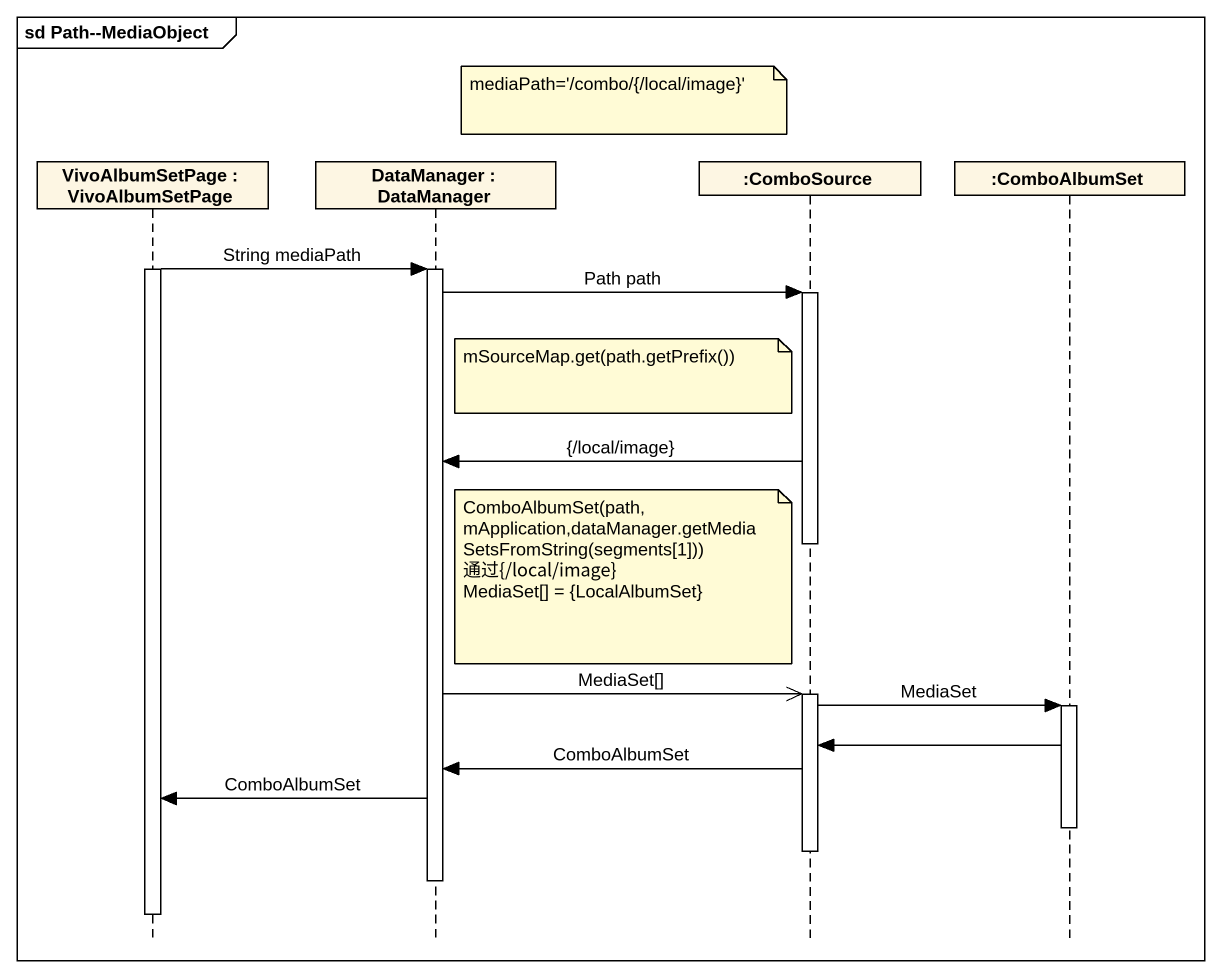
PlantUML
@startuml
mainframe sd Path--MediaObject
hide footbox
participant "VivoAlbumSetPage : VivoAlbumSetPage" as VivoAlbumSetPage
participant "DataManager : DataManager" as DataManager
participant ":ComboSource" as ComboSource
participant ":ComboAlbumSet" as ComboAlbumSet

note left of ComboSource : mediaPath='/combo/{/local/image}'
activate VivoAlbumSetPage
VivoAlbumSetPage -> DataManager : String mediaPath
activate DataManager
DataManager -> ComboSource : Path path
activate ComboSource
note left of ComboSource : mSourceMap.get(path.getPrefix())
ComboSource -> DataManager : {/local/image}
deactivate ComboSource
note left of ComboSource
  ComboAlbumSet(path, mApplication,dataManager.getMediaSetsFromString(segments[1]))
  通过{/local/image}
  MediaSet[] = {LocalAlbumSet}
end note
DataManager ->> ComboSource : MediaSet[]
activate ComboSource
ComboSource -> ComboAlbumSet : MediaSet
activate ComboAlbumSet
ComboAlbumSet -> ComboSource
ComboSource -> DataManager : ComboAlbumSet
DataManager -> VivoAlbumSetPage : ComboAlbumSet
deactivate ComboAlbumSet
deactivate ComboSource
deactivate DataManager
deactivate VivoAlbumSetPage
@enduml
